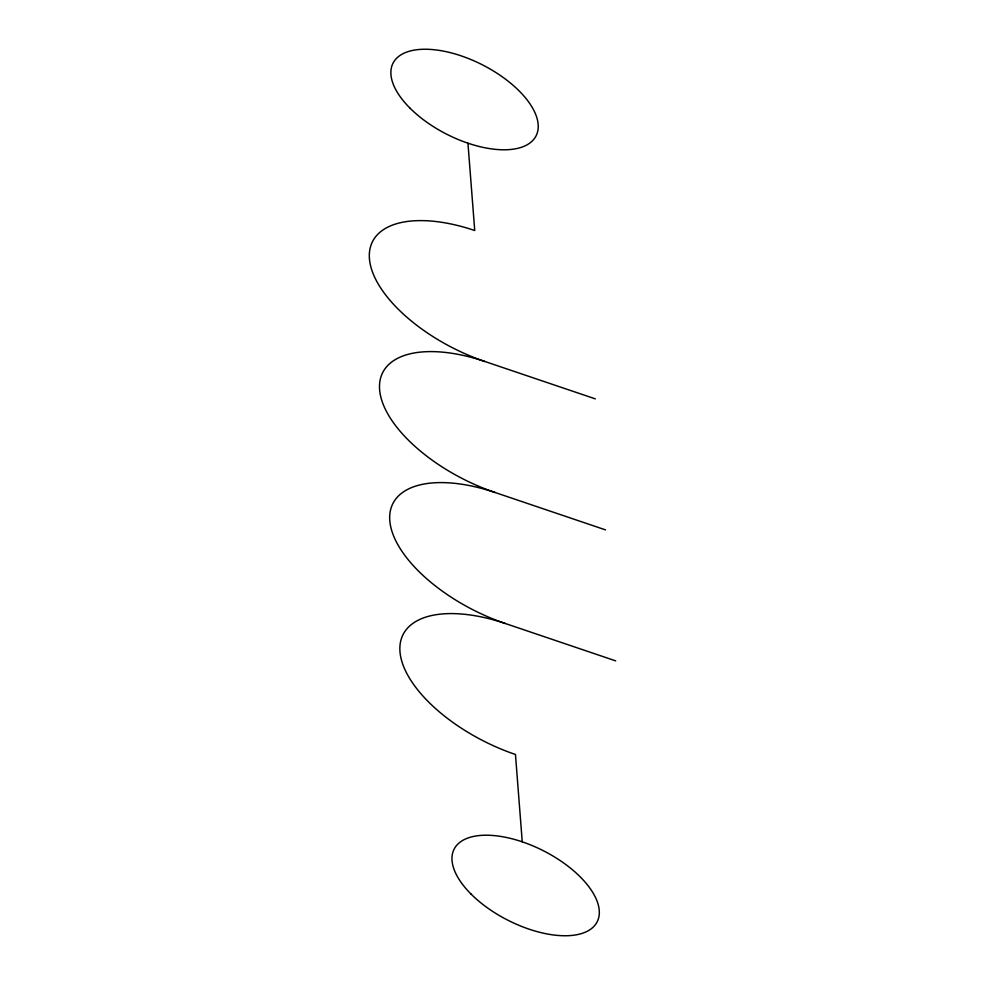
<?xml version="1.0" encoding="UTF-8"?>
<svg xmlns="http://www.w3.org/2000/svg" width="985" height="985" viewBox="0 0 985 985"><rect width="100%" height="100%" fill="white"/><g stroke="black" fill="none" stroke-linecap="round" stroke-linejoin="round"><path stroke-width="1.48" d="M467.949 143.182L474.733 230.515A120.318 58.521 26.9 0 0 369.424 258.636A120.318 58.521 26.9 0 0 484.928 361.507L595.322 398.876M484.915 361.507A120.318 58.521 26.9 0 0 379.607 389.629A120.318 58.521 26.9 0 0 495.11 492.5L605.504 529.881M495.098 492.5A120.318 58.521 26.9 0 0 389.789 520.622A120.318 58.521 26.9 0 0 505.293 623.493L615.687 660.873M522.247 841.818L515.463 754.485A120.318 58.521 26.9 0 1 399.972 651.614A120.318 58.521 26.9 0 1 505.28 623.493M471.052 894.072A80.216 39.006 26.9 0 0 595.79 924.09A80.216 39.006 26.9 0 0 510.095 838.297A80.216 39.006 26.9 0 0 471.052 894.072M409.957 108.104A80.216 39.006 26.9 0 0 534.707 138.122A80.216 39.006 26.9 0 0 449 52.328A80.216 39.006 26.9 0 0 409.957 108.104"/></g></svg>
